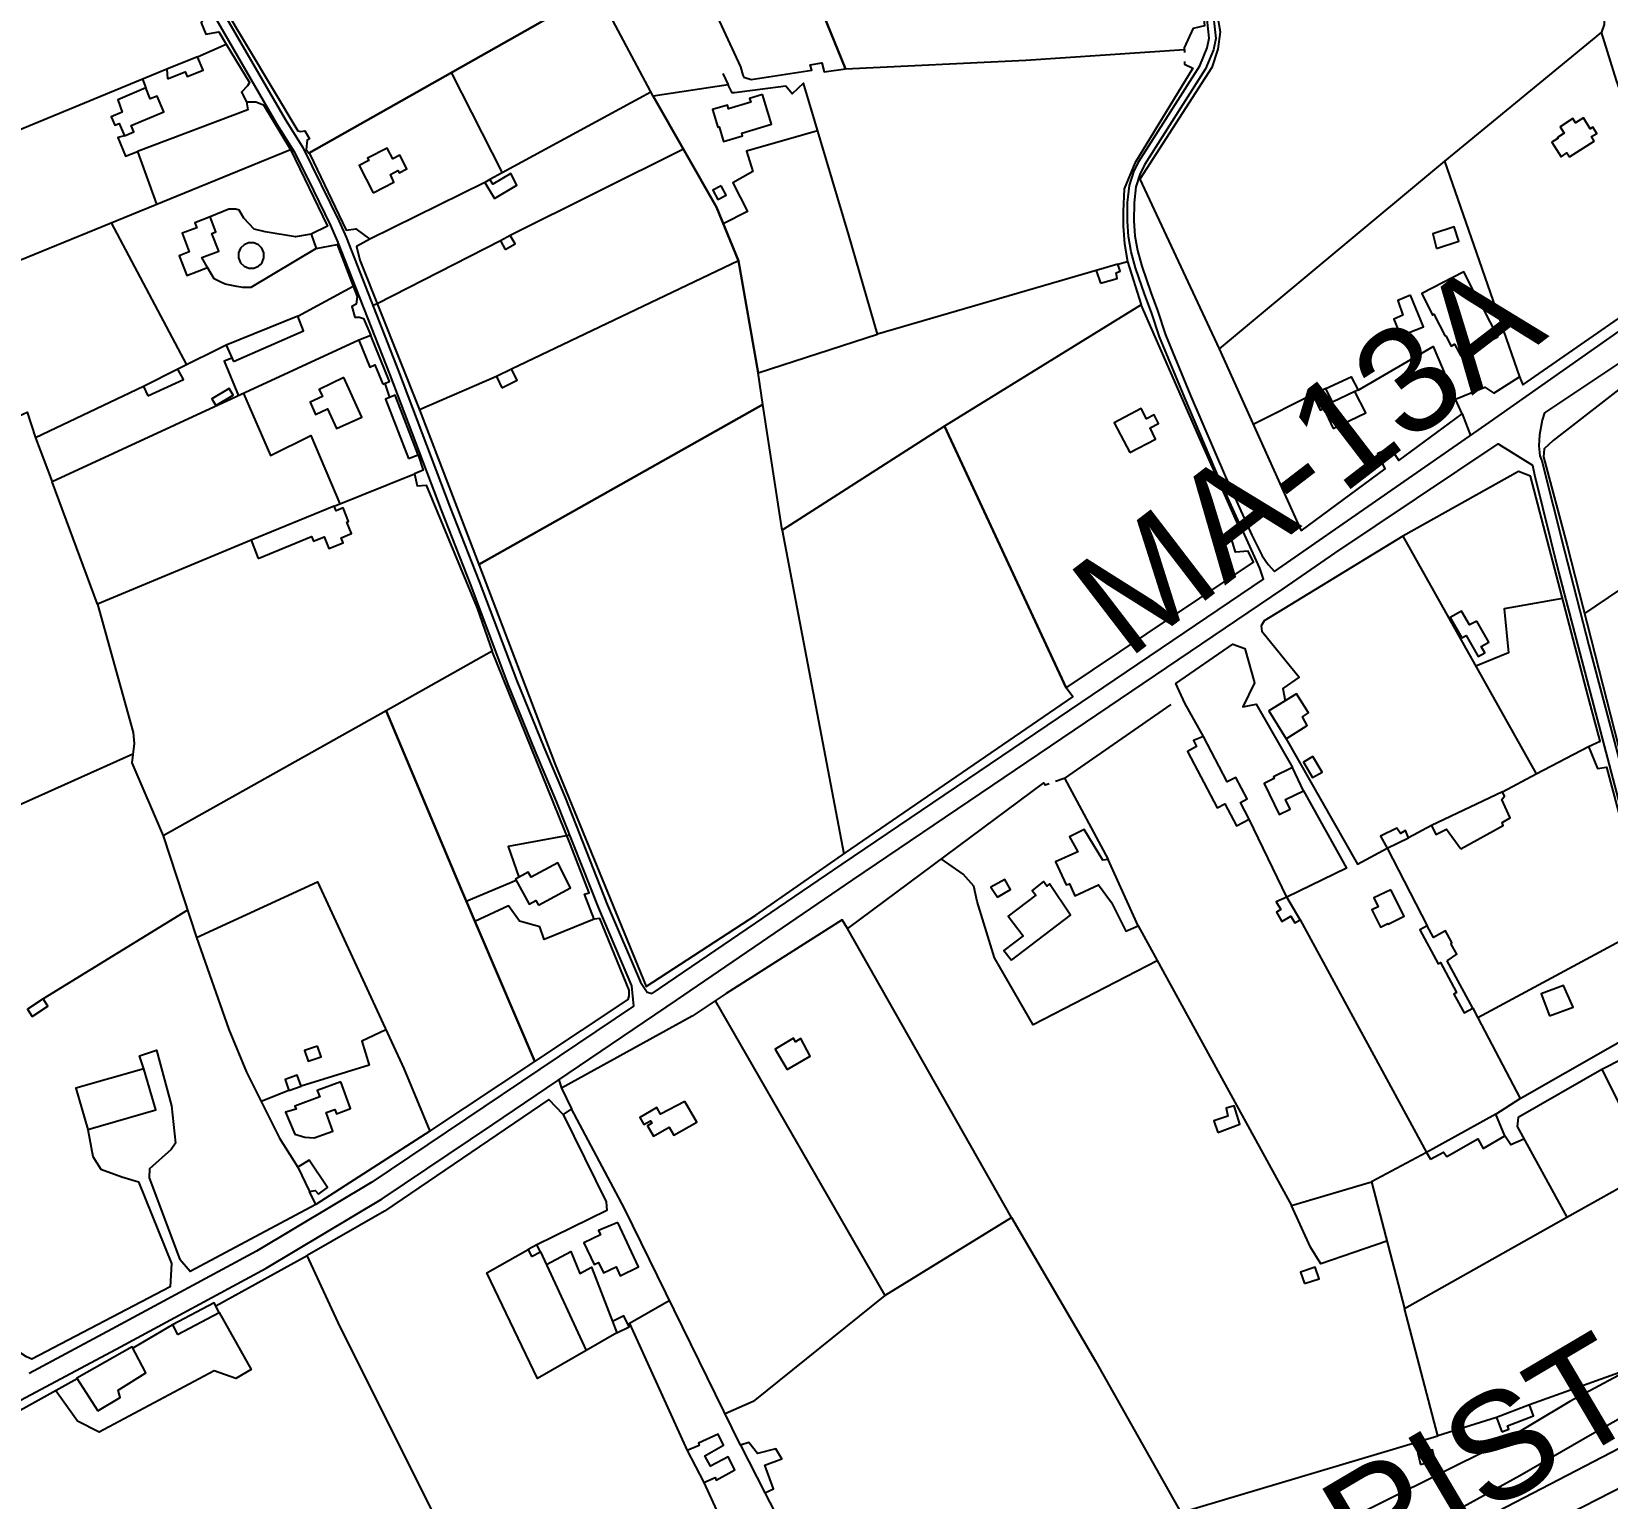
# Model space of a CAD drawing. Header units: millimetres. Extents: x 487814 to 495125, y 4392873 to 4398925.
# Drawn here: x 490676 to 491263, y 4395062 to 4395609 of the extents above; entities that cross this region are included whole.
import ezdxf

# ---------------------------------------------------------------- set-up
doc = ezdxf.new("R2010")
doc.units = ezdxf.units.MM
doc.layers.add('Cartografia_Base', color=8, linetype='Continuous')
doc.layers.add('Texto_Cartografia_Territorial', color=7, linetype='Continuous')
doc.styles.get("Standard").update_dxf_attribs({"font": 'arial.ttf'})

msp = doc.modelspace()

# ---------------------------------------------------------------- linework, layer by layer
at = {"layer": 'Cartografia_Base'}
for p, q in [((490737.82, 4395599.4, 120.97), (490748.49, 4395604.03, 121.36)), ((491105.68, 4395602.11, 118.33), (491105.7, 4395601, 118.33)), ((490717.3, 4395591.01, 119.8), (490718.46, 4395587.74, 119.76)), ((490832.32, 4395593.46, 120.95), (490851.3, 4395556.11, 120.3)), ((490933.57, 4395593.11, 120.38), (490935.6, 4395588.96, 119.96)), ((490906.82, 4395586.19, 120.27), (490851.3, 4395556.11, 120.3)), ((490637.36, 4395509.59, 120.33), (490772.39, 4395564.79, 120.52)), ((490715.37, 4395564.06, 119.2), (490722.49, 4395544.39, 118.97)), ((490918.9, 4395564.92, 120), (490854.4, 4395532.81, 119.96)), ((490851.3, 4395556.11, 120.3), (490846.82, 4395553.69, 120.31)), ((491202.67, 4395560.51, 119.09), (491230.62, 4395480.16, 118.63)), ((490844.94, 4395552.57, 120.23), (490802.06, 4395531.34, 120.15)), ((491088.66, 4395554.25, 117.83), (491089.07, 4395553.74, 117.87)), ((490705.65, 4395537.5, 118.47), (490733.69, 4395484.57, 117.86)), ((490850.68, 4395530.74, 119.81), (490804.8, 4395507.24, 119.81)), ((490939.45, 4395523.32, 119.89), (490854.83, 4395483, 119.32)), ((491080.93, 4395522.04, 117.07), (491084.52, 4395523.02, 117.91)), ((491084.52, 4395523.02, 117.91), (491089.62, 4395506.91, 117.04)), ((491072.81, 4395519.7, 116.2), (490991.29, 4395496.04, 116.43)), ((490775.17, 4395502.66, 120.93), (490795.8, 4395513.83, 120.86)), ((490804.8, 4395507.24, 119.82), (490803.25, 4395506.7, 119.85)), ((490797.87, 4395493.75, 119.7), (490683.54, 4395440.93, 118.32)), ((490748.43, 4395491.85, 120.93), (490730.39, 4395482.94, 120.44)), ((490849.19, 4395480.22, 119.32), (490820.5, 4395467.77, 119.55)), ((490717.62, 4395476.55, 120.29), (490677.38, 4395457.34, 118.28)), ((490807.6, 4395477.66, 120.42), (490809.39, 4395472.38, 120.38)), ((491153.53, 4395473.48, 118.56), (491131.37, 4395462.3, 117.97)), ((491367.17, 4395468.02, 117.31), (491254.84, 4395391.95, 117.7)), ((491209.2, 4395466.37, 116.74), (491212.4, 4395458.28, 116.52)), ((490677.38, 4395457.34, 118.28), (490683.54, 4395440.93, 118.32)), ((490788.71, 4395431.91, 120.38), (490818.63, 4395444, 120.34)), ((490955.76, 4395422.95, 118.29), (490978.7, 4395302.31, 116.77)), ((490713.71, 4395339.54, 117.79), (490602.5, 4395289.67, 117.26)), ((491224.25, 4395325.51, 116.35), (491236.81, 4395332.1, 116.38)), ((491061.06, 4395330.55, 114.15), (491077.29, 4395300.22, 113.62)), ((491197.85, 4395312.91, 115.82), (491189.25, 4395308.27, 115.48)), ((490856.62, 4395292.46, 116.2), (490837.99, 4395284.62, 115.74)), ((490734.01, 4395281.33, 117.25), (490680.29, 4395248.26, 116.77)), ((491213.17, 4395244.78, 115.78), (491215.06, 4395241.18, 115.48)), ((490872.5, 4395218.09, 114.75), (490873.44, 4395215.04, 114.65)), ((490771.87, 4395214.17, 114.12), (490761.48, 4395210.03, 114.17)), ((491221.75, 4395205.32, 115.52), (491230.91, 4395211.13, 115.29)), ((491248.27, 4395166.92, 115.44), (491301.06, 4395196.61, 115.73)), ((491175.44, 4395180.07, 113.28), (491187.75, 4395132.89, 114.15)), ((491187.75, 4395132.89, 114.15), (491248.27, 4395166.92, 115.44)), ((490744.56, 4395133.88, 116.3), (490778.66, 4395152.64, 115.16)), ((490865.66, 4395154.02, 114.66), (490882.64, 4395117.23, 113.2)), ((490913.84, 4395135.85, 113.71), (490898.79, 4395127.36, 113.71)), ((491200.14, 4395085.43, 114.35), (491187.75, 4395132.89, 114.15)), ((490728.4, 4395126.82, 116.83), (490713.65, 4395118.17, 116.57)), ((490898.28, 4395127.07, 113.71), (490898.79, 4395127.36, 113.71)), ((490898.79, 4395127.36, 113.71), (490920.28, 4395080.05, 112.68)), ((490894.09, 4395123.84, 113.71), (490882.64, 4395117.23, 113.2)), ((491272.87, 4395110.79, 113.51), (491234.32, 4395097.04, 114.65)), ((490692.95, 4395106.67, 115.16), (490591.51, 4395050.79, 114.78)), ((491222.02, 4395092.28, 114.12), (491200.14, 4395085.43, 114.35)), ((491104.37, 4395056.88, 110.78), (491200.14, 4395085.43, 114.35)), ((490926.51, 4395068.05, 112.26), (490938.15, 4395042.96, 110.54))]:
    msp.add_line(p, q, dxfattribs=at)
for points in [[(490979.32, 4395594.91, 118.44), (491046.6, 4395598.16, 116.47), (491105.68, 4395602.11, 118.33), (491105.68, 4395602.64, 118.33), (491109.14, 4395609.98, 118.33), (491113.28, 4395611.01, 118.33), (491112.33, 4395619.84, 118.33), (491110.65, 4395632.45, 118.79), (491101.01, 4395686.39, 118.79), (491094.02, 4395720.89, 119.09), (491088.19, 4395738.62, 118.44), (491084.43, 4395737.67, 119.24), (491082.91, 4395742.75, 119.51), (491085.44, 4395746.05, 119.01), (491078.94, 4395761.63, 118.88), (490992.12, 4395716.28, 118.02), (491002.31, 4395685.22, 118.2), (490950.61, 4395665.42, 117.96), (490979.32, 4395594.91, 118.44)], [(490779.32, 4395563.47, 121.64), (490886.71, 4395624.24, 120.38), (490858.85, 4395677.46, 120.92), (490826.63, 4395740.66, 120.61), (490718.31, 4395673.16, 121.94), (490741.37, 4395629.57, 121.68), (490742.74, 4395628.89, 121.68), (490744.4, 4395628.63, 121.68), (490746.23, 4395629.31, 121.75), (490747.74, 4395624.32, 121.75), (490746.41, 4395622.25, 121.75), (490746.32, 4395620.7, 121.75), (490746.79, 4395619.05, 121.75), (490775.14, 4395571.79, 121.68), (490776.13, 4395571.54, 121.68), (490777.78, 4395571.8, 121.68), (490779.49, 4395568.79, 121.68), (490778.72, 4395568.29, 121.68), (490778.32, 4395564.76, 121.68), (490779.32, 4395563.47, 121.64)], [(491189.48, 4395674.66, 119.09), (491261.71, 4395726.32, 120.57), (491262.61, 4395660.98, 120.12), (491262.2, 4395611.45, 120.12), (491261.17, 4395608.58, 120.12)], [(490940.23, 4395595.65, 119.85), (490941.08, 4395592.51, 119.81), (490941.51, 4395591.75, 119.96), (490944.16, 4395590.86, 120.34), (490966.76, 4395594.42, 119.2), (490966.2, 4395596.33, 119.2), (490970.53, 4395597.13, 118.9), (490971.42, 4395593.78, 118.79), (490979.32, 4395594.91, 118.44), (490950.61, 4395665.42, 117.96), (490947.71, 4395664.31, 117.95), (490932.93, 4395693.52, 118.64), (490905.06, 4395678.83, 119.66), (490919.5, 4395645.7, 119.55), (490931.49, 4395614.35, 119.55), (490940.23, 4395595.65, 119.85)], [(490723.96, 4395650.77, 121.81), (490741.29, 4395616.68, 121.35), (490739.19, 4395612.05, 121.35), (490740.91, 4395607.75, 121.35), (490745.71, 4395608.64, 121.35), (490748.49, 4395604.03, 121.36)], [(490740.95, 4395619.84, 120.47), (490767.39, 4395574.21, 120.6), (490773.96, 4395563.8, 120.91), (490781.01, 4395549.56, 120.77), (490787.34, 4395536.44, 120.41), (490789.88, 4395530.81, 120.35), (490809.46, 4395480.87, 119.57), (490828.59, 4395430.38, 118.46), (490839.52, 4395402.55, 117.49), (490853.5, 4395365.47, 116.67), (490863.56, 4395340.68, 116.75), (490871.53, 4395321.9, 116.48), (490887.27, 4395282.09, 116.44), (490899.6, 4395253.15, 115.66), (490900.35, 4395245.63, 114.92), (490802.72, 4395180, 114.43), (490759.73, 4395154.28, 114.38), (490705.79, 4395125.16, 114.34), (490675.02, 4395108.75, 114.45)], [(490744.06, 4395621.56, 120.47), (490770.42, 4395576.06, 120.6), (490777.07, 4395565.52, 120.91), (490790.56, 4395537.95, 120.41), (490793.16, 4395532.18, 120.35), (490812.74, 4395482.2, 119.57), (490831.89, 4395431.69, 118.46), (490842.84, 4395403.82, 117.49), (490856.81, 4395366.77, 116.67), (490866.84, 4395342.05, 116.75), (490874.8, 4395323.28, 116.48), (490890.56, 4395283.43, 116.44), (490902.87, 4395254.53, 115.66), (490905.41, 4395250.76, 114.96), (490907.25, 4395250.28, 114.96)], [(490842.63, 4395410.15, 118.18), (490948.57, 4395469.75, 119.32), (490946.76, 4395481.56, 118.75), (490939.45, 4395523.32, 119.89), (490931.24, 4395543.32, 119.51), (490907.65, 4395584.63, 120.04), (490886.71, 4395624.24, 120.38), (490779.32, 4395563.47, 121.64), (490779.63, 4395563.09, 121.64), (490793.17, 4395534.74, 121.07), (490796.81, 4395535.22, 121.11), (490802.06, 4395531.34, 120.69), (490797, 4395528.64, 120.69), (490798.29, 4395523.58, 120.69), (490820.5, 4395467.77, 119.55), (490842.63, 4395410.15, 118.18)], [(490907.25, 4395250.28, 114.96), (490978.11, 4395298.54, 114.99), (491135.16, 4395404.72, 115.83), (491133.81, 4395408.77, 115.7), (491118.81, 4395441.83, 115.97), (491105.8, 4395472.26, 117.36), (491096.36, 4395494.96, 117.62), (491093.4, 4395504.03, 117.89), (491090.91, 4395510.7, 117.89), (491087.48, 4395520.68, 118.04), (491085.85, 4395526.64, 118.11), (491084.88, 4395532.41, 118.02), (491084.51, 4395538.13, 117.85), (491084.54, 4395545.02, 117.85), (491085.29, 4395551.34, 117.85), (491086.81, 4395556.43, 117.83), (491088.77, 4395560.29, 117.89), (491111.43, 4395595.95, 117.43), (491114.22, 4395602.69, 117.6), (491114.98, 4395606.33, 118.06), (491113.64, 4395618, 118.02)], [(491116.01, 4395618.32, 118.02), (491117.4, 4395606.22, 118.06), (491116.51, 4395602, 117.6), (491113.55, 4395594.84, 117.43), (491090.85, 4395559.11, 117.89), (491089.04, 4395555.55, 117.83), (491087.65, 4395550.86, 117.85), (491086.92, 4395544.88, 117.85), (491086.89, 4395538.21, 117.85), (491087.27, 4395532.69, 118.02), (491088.18, 4395527.16, 118.11), (491089.77, 4395521.38, 118.04), (491093.16, 4395511.5, 117.89), (491095.67, 4395504.81, 117.89), (491098.61, 4395495.79, 117.62), (491108.02, 4395473.18, 117.36), (491120.99, 4395442.82, 115.97), (491130.89, 4395421.08, 115.38), (491134.66, 4395413.4, 115.57), (491136.88, 4395410.15, 115.57), (491139.29, 4395407.53, 115.85), (491218.1, 4395462.23, 116.57), (491288.66, 4395511.8, 117.28)], [(491117.92, 4395615.14, 118.98), (491118.97, 4395608.62, 118.98), (491118.12, 4395602.19, 118.98), (491115.91, 4395595.33, 118.94), (491089.07, 4395553.74, 118.79), (491118.65, 4395490.52, 118.37)], [(491149.21, 4395422.73, 117.42), (491180.57, 4395445.76, 117.87), (491177.79, 4395451.7, 118.29), (491182.48, 4395453.62, 118.29), (491185.64, 4395448.97, 118.21), (491209.2, 4395466.37, 118.25), (491206.77, 4395471.73, 118.41), (491217.74, 4395476.19, 118.33), (491221, 4395474.07, 118.52), (491230.62, 4395480.16, 118.29), (491231.82, 4395477.13, 118.25), (491290.65, 4395517.88, 118.44), (491292.13, 4395519.85, 118.48), (491266.77, 4395590.56, 119.96), (491261.17, 4395608.58, 120.12), (491202.67, 4395560.51, 119.81), (491118.65, 4395490.52, 118.37), (491149.21, 4395422.73, 117.42)], [(490748.49, 4395604.03, 121.36), (490757.12, 4395589.81, 121.39), (490756.38, 4395588.58, 121.39), (490754.19, 4395586.2, 121.39), (490755.99, 4395582.55, 121.58), (490759.53, 4395582.61, 121.58), (490762.35, 4395581.44, 121.58), (490772.39, 4395564.79, 120.52)], [(490726.61, 4395591.13, 123.1), (490733.18, 4395593.8, 123.1), (490733.92, 4395591.99, 123.1), (490739.85, 4395594.4, 123.1), (490737.82, 4395599.4, 123.1), (490726.33, 4395594.72, 123.1), (490726.61, 4395591.13, 123.1)], [(491105.74, 4395597.62, 118.33), (491105.76, 4395596.59, 118.33), (491108.8, 4395595.15, 118.18), (491087.24, 4395559.69, 117.91), (491083.21, 4395550.21, 117.91), (491082.86, 4395541.67, 117.91), (491082.83, 4395536.27, 117.91), (491083.34, 4395529.62, 117.91), (491084.52, 4395523.02, 117.91)], [(490726.33, 4395594.72, 120.75), (490616.98, 4395549.71, 119.84), (490615.42, 4395548.67, 119.85)], [(490710.54, 4395569.95, 119.23), (490713.99, 4395571.41, 119.33), (490713, 4395573.75, 119.36), (490725.18, 4395578.89, 119.7), (490722.72, 4395584.71, 119.78), (490720.18, 4395583.64, 119.71), (490718.46, 4395587.74, 119.76), (490708.07, 4395583.36, 119.46), (490709.69, 4395578.73, 119.4), (490705.6, 4395577.01, 119.28), (490706.93, 4395573.84, 119.24), (490708.6, 4395574.55, 119.29), (490710.54, 4395569.95, 119.23)], [(490946.76, 4395481.56, 118.75), (490991.29, 4395496.04, 116.43), (490980.59, 4395532.9, 117.64), (490963.65, 4395589.49, 119.01), (490959.47, 4395585.5, 119.01), (490957.09, 4395588.39, 119.24), (490938.02, 4395585.88, 119.77), (490937.08, 4395585.95, 119.77), (490935.6, 4395588.96, 119.96), (490907.65, 4395584.63, 120.04), (490931.24, 4395543.32, 119.51), (490939.45, 4395523.32, 119.89), (490946.76, 4395481.56, 118.75)], [(490948.44, 4395585.36, 118.41), (490943.61, 4395583.84, 118.52), (490944.02, 4395582.46, 118.52), (490935.76, 4395580, 118.68), (490935.35, 4395581.38, 118.68), (490929.78, 4395579.72, 118.78), (490931.75, 4395573.08, 118.81), (490932.27, 4395573.24, 118.8), (490933.91, 4395567.75, 118.82), (490940.96, 4395569.85, 118.69), (490940.65, 4395570.88, 118.68), (490951.77, 4395574.2, 118.45), (490948.44, 4395585.36, 118.41)], [(490755.99, 4395582.55, 120.39), (490756.51, 4395579.58, 120.36), (490715.37, 4395564.06, 119.2)], [(491249.21, 4395562.05, 118.37), (491258.45, 4395567.92, 118.43), (491257.52, 4395569.61, 118.45), (491259.42, 4395570.82, 118.5), (491257.94, 4395573.16, 118.53), (491257.03, 4395572.57, 118.51), (491254.46, 4395576.59, 118.57), (491251.56, 4395574.75, 118.5), (491250.53, 4395576.37, 118.52), (491245.74, 4395573.31, 118.41), (491247.28, 4395570.88, 118.38), (491244.79, 4395569.3, 118.36), (491244.99, 4395568.99, 118.36), (491242.68, 4395567.52, 118.35), (491246.1, 4395562.14, 118.36), (491248.27, 4395563.52, 118.36), (491249.21, 4395562.05, 118.37)], [(490710.54, 4395569.95, 119.23), (490708.07, 4395569.29, 119.17), (490710.88, 4395562.37, 119.08), (490715.37, 4395564.06, 119.2)], [(490968.96, 4395571.78, 117.78), (490942.43, 4395564.14, 118.71), (490944.86, 4395556.66, 118.63), (490937.38, 4395552.35, 118.85), (490942.8, 4395541.7, 118.47), (490933.77, 4395537.17, 118.56)], [(490772.39, 4395564.79, 120.52), (490786.29, 4395536.3, 120.82), (490780.18, 4395533.29, 120.82), (490782.03, 4395527.95, 120.82), (490789.84, 4395529.36, 120.82), (490795.8, 4395513.83, 120.86)], [(490803.29, 4395548.68, 119.93), (490810.98, 4395552.66, 119.86), (490809.67, 4395555.55, 119.86), (490812.48, 4395557, 119.84), (490812.92, 4395556.15, 119.84), (490815.8, 4395557.64, 119.81), (490813.18, 4395562.68, 119.81), (490810.55, 4395561.32, 119.83), (490808.47, 4395565.35, 119.83), (490801.18, 4395561.57, 119.89), (490801.65, 4395560.66, 119.89), (490798.05, 4395558.79, 119.92), (490803.29, 4395548.68, 119.93)], [(490848.54, 4395546.54, 119.49), (490856.85, 4395551.49, 119.49), (490854.56, 4395555.88, 119.55), (490847.88, 4395551.9, 119.57), (490846.82, 4395553.69, 119.6), (490844.94, 4395552.57, 119.6), (490848.54, 4395546.54, 119.49)], [(490932.98, 4395551.26, 121.39), (490929.87, 4395549.6, 121.39), (490931.71, 4395546.15, 121.39), (490934.82, 4395547.81, 121.39), (490932.98, 4395551.26, 121.39)], [(490615.42, 4395548.67, 119.85), (490607.92, 4395543.69, 119.91), (490649.88, 4395455.77, 118.4), (490674.28, 4395466.9, 118.4), (490677.38, 4395457.34, 118.28)], [(491361.16, 4395545.51, 118.05), (491359.58, 4395549.08, 117.96), (491334.83, 4395531.15, 117.66), (491303.08, 4395509.17, 117.33), (491269.76, 4395486.59, 117.01), (491239.93, 4395466.65, 116.73), (491239.11, 4395463.96, 116.44), (491238.04, 4395458.43, 116.75), (491237.89, 4395454.41, 116.77), (491238.17, 4395450.6, 116.77), (491238.94, 4395448.81, 117.01), (491247.38, 4395415.29, 116.63), (491256.52, 4395380.03, 116.4), (491273.49, 4395315.91, 115.6), (491288.2, 4395259.33, 115.01), (491298.58, 4395223.06, 115.03), (491316.49, 4395157.64, 111.98), (491321.09, 4395138.57, 109.01), (491322.44, 4395132.27, 108.56)], [(490742.45, 4395539.71, 119.41), (490736.77, 4395537.53, 119.23), (490737.48, 4395535.67, 119.21), (490732.05, 4395533.59, 119.04), (490734.72, 4395526.62, 118.99), (490730.94, 4395525.17, 118.87), (490733.75, 4395517.85, 118.76), (490741.48, 4395520.81, 119.01), (490739.45, 4395524.59, 119.06), (490745.68, 4395526.98, 119.26), (490743.16, 4395533.54, 119.32), (490744.6, 4395534.09, 119.36), (490742.45, 4395539.71, 119.41)], [(490780.18, 4395533.29, 120.19), (490774.28, 4395532.27, 120.04), (490763.06, 4395534.14, 119.81), (490758.94, 4395535.07, 119.73), (490755.01, 4395539.19, 119.71), (490753.33, 4395542.18, 119.72), (490752.02, 4395542.55, 119.69), (490749.4, 4395542.55, 119.63), (490742.45, 4395539.71, 119.41)], [(490852.45, 4395527.56, 119.18), (490856.17, 4395529.63, 119.18), (490854.4, 4395532.81, 119.24), (490850.68, 4395530.74, 119.24), (490852.45, 4395527.56, 119.18)], [(491199.64, 4395527.88, 120.13), (491208.02, 4395530.68, 120.13), (491206.22, 4395536.05, 120.13), (491198.29, 4395533.4, 120.13), (491199.64, 4395527.88, 120.13)], [(491347.82, 4395532.88, 119.11), (491324.18, 4395517.97, 119.08), (491272.6, 4395479.19, 118.2), (491243.14, 4395456.41, 118.2), (491239.76, 4395453.23, 118.24), (491239.57, 4395450.29, 118.24), (491248.38, 4395417.2, 117.93), (491267.54, 4395342.37, 117.27)], [(490782.03, 4395527.95, 120.08), (490757.63, 4395513.38, 119.18), (490754.64, 4395513.38, 119.11), (490752.4, 4395513.76, 119.07), (490748.1, 4395514.69, 119), (490746.23, 4395515.44, 118.97), (490743.98, 4395516.56, 118.95), (490741.48, 4395520.81, 119.01)], [(490753.11, 4395524.39, 119.37), (490753.85, 4395522.63, 119.34), (490755.19, 4395521.33, 119.33), (490756.87, 4395520.64, 119.35), (490758.73, 4395520.63, 119.4), (490760.46, 4395521.33, 119.45), (490761.27, 4395522, 119.49), (490761.84, 4395522.71, 119.52), (490762.53, 4395524.39, 119.58), (490762.54, 4395526.27, 119.63), (490761.81, 4395528.04, 119.66), (490760.48, 4395529.35, 119.66), (490758.72, 4395530.07, 119.63), (490756.85, 4395530.06, 119.59), (490755.13, 4395529.34, 119.53), (490753.82, 4395528.02, 119.47), (490753.11, 4395526.3, 119.42), (490753.11, 4395524.39, 119.37)], [(491074.48, 4395515, 119.71), (491080.66, 4395516.75, 119.71), (491080.24, 4395518.85, 119.71), (491081.78, 4395519.46, 119.71), (491080.93, 4395522.04, 119.71), (491072.81, 4395519.7, 119.71), (491074.48, 4395515, 119.71)], [(491203.17, 4395495.4, 117.47), (491205.15, 4395491.57, 117.37), (491206.44, 4395492.24, 117.38), (491208.7, 4395487.87, 117.25), (491222.56, 4395495.02, 117.33), (491213.94, 4395511.76, 117.8), (491213.73, 4395511.66, 117.79), (491209.85, 4395519.22, 118.02), (491194.16, 4395511.12, 117.92), (491198.18, 4395503.13, 117.7), (491198.71, 4395503.4, 117.7), (491202.75, 4395495.54, 117.48), (491203.17, 4395495.4, 117.47)], [(490795.8, 4395513.83, 120.86), (490797.24, 4395510.08, 120.82), (490796.9, 4395507.14, 120.82), (490795.36, 4395506.37, 120.82), (490796.4, 4395502.28, 120.82), (490798.18, 4395502.36, 120.82), (490799.62, 4395501.85, 120.71), (490802.38, 4395495.55, 121.01)], [(491189.96, 4395510.48, 120.62), (491185.26, 4395508.53, 120.62), (491187.1, 4395503.13, 120.62), (491183.73, 4395501.61, 120.62), (491186.27, 4395495.35, 120.62), (491194.88, 4395498.74, 120.62), (491189.96, 4395510.48, 120.62)], [(490751.23, 4395485.76, 118.29), (490777.34, 4395497.25, 119.16), (490775.17, 4395502.66, 119.26), (490748.43, 4395491.85, 118.39), (490751.23, 4395485.76, 118.29)], [(491061.62, 4395364.25, 114.3), (491131.42, 4395411, 116.28), (491129.42, 4395415.18, 116.31), (491124.8, 4395414.76, 116.39), (491123.38, 4395419.35, 116.39), (491126.76, 4395422.67, 115.86), (491111.71, 4395456.47, 116.28), (491089.62, 4395506.91, 117.04), (491016.29, 4395461.74, 115.4), (491061.62, 4395364.25, 114.3)], [(490806.86, 4395477.36, 121.46), (490809.41, 4395478.41, 121.46), (490802.38, 4395495.55, 121.46), (490797.87, 4395493.75, 121.46), (490801.97, 4395483.75, 121.46), (490803.92, 4395484.55, 121.46), (490806.86, 4395477.36, 121.46)], [(491170.52, 4395475.18, 118.56), (491198.41, 4395491.46, 118.37), (491206.77, 4395471.73, 118.29)], [(490750.63, 4395487.07, 118.31), (490747.72, 4395485.89, 118.21), (490753.11, 4395473.07, 117.99)], [(490719.22, 4395473.05, 120.98), (490732.52, 4395479.12, 120.98), (490730.39, 4395482.94, 120.98), (490717.62, 4395476.55, 120.98), (490719.22, 4395473.05, 120.98)], [(490792.33, 4395479.87, 119.06), (490783.18, 4395475.37, 118.71), (490784.36, 4395472.77, 118.69), (490779.74, 4395470.69, 118.51), (490781.78, 4395466.12, 118.47), (490786.26, 4395468.13, 118.64), (490789.56, 4395460.82, 118.55), (490798.99, 4395465.07, 118.89), (490792.33, 4395479.87, 119.06)], [(490851.25, 4395476.04, 121.65), (490856.89, 4395478.82, 121.65), (490854.83, 4395483, 121.65), (490849.19, 4395480.22, 121.65), (490851.25, 4395476.04, 121.65)], [(491158.37, 4395475.81, 117.06), (491167.87, 4395480.12, 117.26), (491170.52, 4395475.18, 117.2), (491169.23, 4395474.67, 117.17)], [(490744.58, 4395469.42, 120.6), (490751.03, 4395473.3, 120.6), (490749.57, 4395475.72, 120.6), (490743.12, 4395471.84, 120.6), (490744.58, 4395469.42, 120.6)], [(490754.88, 4395473.89, 118.05), (490764.93, 4395450.74, 117.67), (490780.08, 4395458.22, 118.24), (490790.82, 4395432.77, 117.75)], [(490816.38, 4395449.66, 121), (490820.02, 4395451.07, 121), (490811.45, 4395473.23, 121), (490807.85, 4395471.74, 121), (490816.38, 4395449.66, 121)], [(491161.22, 4395460.87, 116.82), (491173.35, 4395466.72, 117.01), (491169.23, 4395474.67, 117.17), (491160.86, 4395470.63, 116.99), (491158.37, 4395475.81, 117.06), (491153.53, 4395473.48, 116.95), (491156.32, 4395467.68, 116.88), (491157.62, 4395468.31, 116.91), (491161.22, 4395460.87, 116.82)], [(490871.07, 4395335.65, 117.26), (490905.09, 4395252.93, 115.86), (490945.92, 4395279.55, 115.89), (490979.52, 4395302.88, 115.1), (491064.13, 4395360.83, 114.11), (491061.62, 4395364.25, 114.3), (491016.29, 4395461.74, 115.4), (490955.76, 4395422.95, 118.29), (490948.57, 4395469.75, 119.32), (490842.63, 4395410.15, 118.18), (490871.07, 4395335.65, 117.26)], [(491085.37, 4395451.91, 116.3), (491094.9, 4395456.92, 116.58), (491092.96, 4395461.07, 116.77), (491096.1, 4395462.73, 116.86), (491094.42, 4395465.94, 117), (491091.63, 4395464.48, 116.91), (491089.63, 4395468.25, 116.95), (491079.56, 4395462.95, 116.63), (491085.37, 4395451.91, 116.3)], [(490591.79, 4395056.17, 114.25), (490709.12, 4395118.62, 114.36), (490763.35, 4395147.9, 114.4), (490806.64, 4395173.8, 114.45), (490847.93, 4395201.45, 114.63), (490916.33, 4395247.78, 114.97), (490982.11, 4395292.62, 114.97), (491142.54, 4395401.09, 115.83), (491161.79, 4395414.45, 116), (491222.66, 4395455.15, 116.6), (491235.49, 4395447.22, 116.69), (491236.19, 4395443.53, 116.77), (491245.34, 4395406.93, 116.75), (491268.65, 4395318.04, 115.6)], [(490820.02, 4395451.07, 120.46), (490821.92, 4395445.33, 120.34), (490818.63, 4395444, 120.34)], [(490818.63, 4395444, 120.34), (490819.64, 4395439.52, 120.57), (490823.04, 4395439.73, 120.34), (490842, 4395393.89, 119.66), (490847.67, 4395377.83, 116.85)], [(491256.39, 4395342.39, 116.74), (491260.76, 4395344.29, 116.74), (491256.2, 4395361.02, 116.93), (491234.71, 4395443.14, 117.43), (491230.31, 4395444.77, 117.47), (491187.18, 4395420.68, 117.57), (491236.81, 4395332.1, 116.38), (491256.39, 4395342.39, 116.74)], [(490757.8, 4395419.29, 120.38), (490700.5, 4395395.41, 119.2), (490683.54, 4395440.93, 118.32)], [(490760.4, 4395412.42, 116.8), (490780.33, 4395420.63, 117.31), (490781.07, 4395418.86, 117.29), (490784.94, 4395420.45, 117.4), (490786.72, 4395416.1, 117.35), (490792.02, 4395418.27, 117.5), (490791.3, 4395420.07, 117.52), (490795.24, 4395421.68, 117.63), (490793.48, 4395425.97, 117.67), (490794.08, 4395426.21, 117.69), (490792.02, 4395431.23, 117.74), (490789.42, 4395430.16, 117.67), (490788.71, 4395431.91, 117.69), (490757.8, 4395419.29, 116.9), (490760.4, 4395412.42, 116.8)], [(491187.18, 4395420.68, 117.57), (491135.42, 4395389.22, 116.14), (491134.29, 4395387.26, 116.14), (491134.51, 4395385.28, 116.14), (491148.44, 4395368.14, 115.98), (491142.34, 4395363.97, 116.02), (491143.24, 4395359.38, 116.02)], [(491246.66, 4395397.48, 116.64), (491224.85, 4395393.63, 116.3), (491226.51, 4395377.2, 115.96), (491214.3, 4395372.27, 115.8)], [(490700.5, 4395395.41, 121.3), (490713.82, 4395347.52, 119.93), (490714.16, 4395343.42, 119.93), (490713.34, 4395336.3, 120.12), (490724.94, 4395309.03, 117.8)], [(491214.73, 4395389.08, 116.12), (491211.95, 4395387.66, 116.06), (491208.99, 4395392.8, 116.12), (491204.78, 4395390.37, 116.03), (491209.13, 4395382.82, 115.95), (491210.72, 4395383.73, 115.98), (491215.23, 4395375.89, 115.88), (491217.66, 4395377.29, 115.93), (491216.35, 4395379.57, 115.96), (491219.24, 4395381.24, 116.02), (491214.73, 4395389.08, 116.12)], [(491112.83, 4395346.05, 115.59), (491105.88, 4395358.54, 115.33), (491102.45, 4395365.87, 115.03), (491123.77, 4395380.51, 115.41), (491128.17, 4395378.86, 115.41), (491131.8, 4395366.02, 115.18), (491127.5, 4395357.08, 115.18), (491132.46, 4395358.15, 115.03), (491145.97, 4395334.46, 115.18)], [(490863.54, 4395224.99, 114.79), (490898.32, 4395248.05, 116.58), (490898.66, 4395249.39, 116.58), (490898.67, 4395251.56, 116.58), (490887.74, 4395278.31, 116.73), (490885.68, 4395277.99, 116.73), (490882, 4395287.34, 116.73), (490883.8, 4395287.79, 116.73), (490876.7, 4395306.13, 116.62), (490847.67, 4395377.83, 116.85), (490808.12, 4395355.66, 116.97), (490836.03, 4395289.2, 115.82), (490863.54, 4395224.99, 114.79)], [(491143.69, 4395345.26, 114.44), (491151.48, 4395350.15, 114.66), (491149.67, 4395353.44, 114.75), (491151.96, 4395354.88, 114.81), (491147.47, 4395362.03, 114.93), (491137.2, 4395355.59, 114.73), (491143.69, 4395345.26, 114.44)], [(490824.42, 4395199.06, 115.17), (490863.54, 4395224.99, 114.79), (490836.03, 4395289.2, 115.82), (490808.12, 4395355.66, 116.97), (490724.94, 4395309.03, 117.23), (490737.36, 4395271.11, 117.25), (490782.48, 4395291.86, 115.51), (490814.67, 4395222.41, 115.21), (490824.42, 4395199.06, 115.17)], [(491100.63, 4395357.96, 115.03), (491060.93, 4395330.46, 114.15), (491057.59, 4395329.28, 114.15)], [(491112.83, 4395346.05, 114.25), (491109.05, 4395344.61, 114.18), (491110.25, 4395342.31, 114.11), (491106.85, 4395340.53, 114.03), (491117.87, 4395319.48, 113.43), (491120.81, 4395321.02, 113.5), (491125.15, 4395312.74, 113.26), (491129.89, 4395315.22, 113.37), (491126.6, 4395321.49, 113.55), (491129.1, 4395322.8, 113.61), (491124.9, 4395330.82, 113.84), (491121.69, 4395329.14, 113.76), (491112.83, 4395346.05, 114.25)], [(491143.69, 4395345.26, 115.64), (491170.2, 4395298.54, 115.03), (491181.23, 4395304.48, 116.39), (491196.21, 4395275.49, 116.01)], [(491153.6, 4395338.63, 117.08), (491150.1, 4395336.45, 117.08), (491153.48, 4395330.73, 117.08), (491157.03, 4395332.83, 117.08), (491153.6, 4395338.63, 117.08)], [(491256.39, 4395342.39, 116.74), (491259.65, 4395334.09, 116.74), (491263.05, 4395334.63, 116.82), (491279.02, 4395275.17, 116.21), (491276.44, 4395274.24, 116.21)], [(491145.97, 4395334.46, 114.11), (491138.88, 4395331.09, 113.95), (491139.21, 4395330.42, 113.93), (491135.42, 4395328.6, 113.85), (491141, 4395317, 113.58), (491145.17, 4395319.01, 113.71), (491143.43, 4395322.63, 113.77), (491150.11, 4395325.85, 113.97), (491145.97, 4395334.46, 114.11)], [(491055.29, 4395328.47, 114.15), (491053.85, 4395327.97, 114.15), (491053.14, 4395328.79, 114.32), (490980.12, 4395274.55, 113.96)], [(491150.11, 4395325.85, 115.45), (491166.15, 4395296.98, 115.03), (491143.92, 4395286.15, 116.13), (491129.89, 4395315.22, 115.25)], [(491208.73, 4395304.25, 114.57), (491224.59, 4395312.94, 114.7), (491224.21, 4395314.07, 114.71), (491227.13, 4395315.78, 114.74), (491224.04, 4395322.58, 114.79), (491224.98, 4395323.79, 114.8), (491224.25, 4395325.51, 114.82), (491197.85, 4395312.91, 114.64), (491199.42, 4395309.54, 114.61), (491203.42, 4395311.56, 114.65), (491208.73, 4395304.25, 114.57)], [(490876.57, 4395309.31, 116.09), (490853.63, 4395305.04, 115.86), (490857.59, 4395293.62, 116.2)], [(491077.29, 4395300.22, 113.1), (491075.32, 4395299.97, 113.11), (491068.34, 4395311.41, 113.49), (491062.82, 4395308.68, 113.48), (491065.98, 4395303.09, 113.3), (491057.66, 4395299.36, 113.29), (491061.58, 4395290.81, 113.02), (491062.81, 4395291.22, 113.02), (491064.86, 4395286.74, 112.88), (491073.64, 4395290.83, 112.89), (491078.55, 4395284.25, 112.66), (491083.91, 4395273.54, 112.32), (491088.41, 4395275.49, 112.32), (491077.29, 4395300.22, 113.1)], [(491181.23, 4395304.48, 117.64), (491189.25, 4395308.27, 117.64), (491188.16, 4395311.09, 117.64), (491186.25, 4395309.92, 117.64), (491184.93, 4395311.93, 117.64), (491178.8, 4395308.89, 117.64), (491181.23, 4395304.48, 117.64)], [(490864.92, 4395283.2, 115.35), (490876.87, 4395289.7, 115.96), (490872.16, 4395299.05, 115.89), (490862.15, 4395293.6, 115.47), (490861.1, 4395295.53, 115.49), (490856.36, 4395292.95, 115.3), (490861.44, 4395283.61, 115.24), (490863.95, 4395284.98, 115.34), (490864.92, 4395283.2, 115.35)], [(491095.53, 4395262.52, 112.07), (491049.37, 4395238.62, 111.92), (491034.85, 4395263.62, 112.62), (491028.42, 4395284.57, 113.47), (491027.23, 4395290.29, 113.69), (491023.18, 4395294.81, 113.95), (491015.06, 4395300.51, 114.36)], [(491036.06, 4395286.16, 114.78), (491040.87, 4395289.07, 114.78), (491038.74, 4395292.76, 114.78), (491033.58, 4395289.88, 114.78), (491036.06, 4395286.16, 114.78)], [(491041.18, 4395262.69, 112.49), (491063.26, 4395279.48, 112.7), (491055.43, 4395291.12, 113.09), (491054.42, 4395290.35, 113.08), (491053.17, 4395292, 113.14), (491048.89, 4395288.74, 113.1), (491050.27, 4395286.92, 113.04), (491039.98, 4395279.1, 112.96), (491045.53, 4395271.8, 112.69), (491038.38, 4395266.36, 112.62), (491041.18, 4395262.69, 112.49)], [(491143.92, 4395286.15, 115.12), (491139.94, 4395284.45, 115.12), (491141.61, 4395281.64, 115.12), (491139.99, 4395280.67, 115.12), (491142.07, 4395277.18, 115.12), (491145.37, 4395279.15, 115.12), (491146.88, 4395276.61, 115.12), (491148.89, 4395277.81, 115.12), (491143.92, 4395286.15, 115.12)], [(491182.68, 4395288.98, 113.83), (491176.26, 4395285.99, 113.65), (491177.94, 4395282.64, 113.65), (491175.6, 4395281.47, 113.59), (491178.8, 4395275.07, 113.58), (491181.48, 4395276.41, 113.65), (491181.63, 4395276.11, 113.65), (491187.62, 4395279.12, 113.82), (491182.68, 4395288.98, 113.83)], [(490885.68, 4395277.99, 116.2), (490867.04, 4395270.47, 115.16), (490865.36, 4395275.15, 115.27), (490857.88, 4395277.21, 115), (490853.77, 4395283, 115), (490841.19, 4395277.13, 114.8)], [(490930.76, 4395247.56, 115.5), (490994, 4395137.76, 111.87), (491041.22, 4395166.79, 112.29), (490980.12, 4395274.55, 113.96), (490978.07, 4395277.73, 114.8), (490934.87, 4395250.31, 115.15), (490930.76, 4395247.56, 115.5)], [(491088.41, 4395275.49, 112.86), (491145.62, 4395171.36, 113.01), (491175.44, 4395180.07, 113.28)], [(491148.89, 4395277.81, 114.76), (491195.93, 4395191.03, 114.46), (491175.44, 4395180.07, 113.28)], [(491203.61, 4395262.44, 113.94), (491207.21, 4395264.9, 114.03), (491205.18, 4395268.67, 114.05), (491205.36, 4395269.28, 114.06), (491203.03, 4395273.6, 114.09), (491198.55, 4395271.18, 113.97), (491196.21, 4395275.49, 113.97), (491193.47, 4395274.01, 113.89), (491200.31, 4395261.35, 113.87), (491201.13, 4395261.8, 113.89), (491207.16, 4395250.66, 113.82), (491206.13, 4395250.11, 113.8), (491209.95, 4395243.04, 113.76), (491213.17, 4395244.78, 113.83), (491203.61, 4395262.44, 113.94)], [(491280.35, 4395239.33, 115.59), (491288.07, 4395243.92, 115.53), (491280.75, 4395269.79, 115.83), (491277.11, 4395269.78, 116.17), (491276.44, 4395274.24, 116.21), (491215.06, 4395241.18, 115.48), (491230.91, 4395211.13, 115.29), (491280.35, 4395239.33, 115.59)], [(490737.36, 4395271.11, 117.25), (490749.49, 4395236.83, 117.23), (490756.03, 4395220.97, 117.15), (490768.31, 4395196.35, 116.77), (490775.14, 4395185.55, 116.47)], [(491241.8, 4395241.93, 114.23), (491250.6, 4395245.15, 114.42), (491247.09, 4395253.28, 114.45), (491238.76, 4395250.23, 114.28), (491241.8, 4395241.93, 114.23)], [(490676.17, 4395241.73, 116.82), (490682.04, 4395245.58, 116.82), (490680.29, 4395248.26, 116.82), (490674.42, 4395244.41, 116.82), (490676.17, 4395241.73, 116.82)], [(490930.76, 4395247.56, 115.5), (490922.17, 4395241.81, 116.25), (490873.44, 4395215.04, 115.75), (490877.17, 4395207.33, 115.64)], [(490808.02, 4395236.75, 114.01), (490798.98, 4395232.52, 113.95), (490801.78, 4395223.54, 114.03), (490776.4, 4395215.76, 114.09)], [(490957.66, 4395221.92, 113.48), (490966.24, 4395226.99, 113.42), (490962.73, 4395233.47, 113.7), (490960.75, 4395232.29, 113.71), (490959.95, 4395233.64, 113.76), (490953.11, 4395229.6, 113.78), (490957.66, 4395221.92, 113.48)], [(491554.21, 4395227.56, 113.73), (491338.81, 4395117.58, 114.43), (491212.92, 4395052.29, 112.89), (491086.31, 4394987.12, 111.61), (490598.4, 4394737.75, 112.52), (490535.1, 4394705.15, 112.61)], [(490717.75, 4395222.28, 114.34), (490716.14, 4395227.1, 114.34), (490722.5, 4395229.15, 114.31), (490728.11, 4395208.4, 114.32), (490729.61, 4395194.56, 114.35), (490727.92, 4395192.13, 114.36), (490719.88, 4395185.02, 114.42), (490719.7, 4395181.65, 114.43), (490731.23, 4395151.23, 114.76)], [(490782.55, 4395230.71, 116.62), (490777.68, 4395229.05, 116.62), (490779.04, 4395225.05, 116.62), (490783.91, 4395226.71, 116.62), (490782.55, 4395230.71, 116.62)], [(491269.2, 4395206.44, 114.46), (491273.45, 4395208.19, 114.56), (491271.24, 4395212.51, 114.56), (491282.1, 4395218.06, 114.81), (491276.24, 4395229.54, 114.81), (491261.3, 4395221.92, 114.46), (491269.2, 4395206.44, 114.46)], [(490696.83, 4395199.59, 114.48), (490722.27, 4395206.9, 114.35), (490717.75, 4395222.28, 114.34), (490692.4, 4395214.99, 114.48), (490696.83, 4395199.59, 114.48)], [(491261.3, 4395221.92, 115.38), (491230.15, 4395204.1, 115.38), (491229.7, 4395200.75, 115.38), (491248.27, 4395166.92, 115.44)], [(490728.03, 4395149.67, 115.52), (490727.62, 4395140.95, 115.4), (490676.05, 4395114.04, 114.83), (490673.97, 4395114.95, 114.83), (490671.19, 4395116.74, 114.83), (490670.63, 4395118.49, 114.87), (490646.65, 4395179.99, 115.82), (490631.74, 4395218.75, 115.89)], [(490771.87, 4395214.17, 116.09), (490776.4, 4395215.76, 116.09), (490774.96, 4395219.89, 116.09), (490770.43, 4395218.3, 116.09), (490771.87, 4395214.17, 116.09)], [(490791.18, 4395217.35, 114.03), (490782.35, 4395214.21, 114.08), (490783.37, 4395211.75, 114.08), (490774.04, 4395208.28, 114.13), (490774.58, 4395207.24, 114.13), (490770.58, 4395206.06, 114.15), (490774.08, 4395197.88, 114.17), (490777.73, 4395196.79, 114.16), (490781.22, 4395196.46, 114.14), (490788.28, 4395199.06, 114.16), (490785.74, 4395205.94, 114.09), (490788.93, 4395207.11, 114.1), (490789.54, 4395205.45, 114.11), (490794.84, 4395207.4, 114.13), (490791.18, 4395217.35, 114.03)], [(491552.06, 4395210.95, 113.86), (491495.69, 4395182.08, 114.33), (491342.24, 4395103.99, 114.24), (491228.62, 4395045.88, 113.28), (490994.45, 4394924.96, 110.83), (490676.53, 4394762.56, 112.07), (490564.48, 4394705.15, 112.65)], [(490877.17, 4395207.33, 115.64), (490874.06, 4395205.18, 115.45), (490868.81, 4395210.78, 115.45), (490807.46, 4395169.2, 114.92), (490778.66, 4395152.64, 115.16)], [(490919.42, 4395210.11, 113.8), (490910.34, 4395205.39, 113.79), (490908.98, 4395207.76, 113.89), (490902.63, 4395204.09, 113.87), (490904.16, 4395201.43, 113.77), (490906.64, 4395202.86, 113.78), (490907.17, 4395201.95, 113.74), (490905.57, 4395201.03, 113.74), (490907.8, 4395197.16, 113.59), (490913.62, 4395200.52, 113.6), (490915.37, 4395197.49, 113.48), (490923.87, 4395202.4, 113.5), (490919.42, 4395210.11, 113.8)], [(490874.06, 4395205.18, 115.08), (490890.09, 4395172.68, 114.62), (490890.34, 4395169.47, 114.66), (490864.24, 4395156.63, 113.75)], [(490940.25, 4395082.02, 113.39), (490896.97, 4395170.24, 114.88), (490877.17, 4395207.33, 115.64)], [(491118.14, 4395198.47, 114.63), (491126.32, 4395201.63, 114.63), (491124.3, 4395208.5, 114.63), (491121.28, 4395207.54, 114.63), (491121.9, 4395204.65, 114.63), (491116.66, 4395202.8, 114.63), (491118.14, 4395198.47, 114.63)], [(491197.44, 4395188.51, 113.01), (491202.28, 4395191.17, 113.09), (491203.52, 4395189.56, 113.1), (491215.12, 4395196.08, 113.37), (491217.08, 4395192.48, 113.37), (491225.17, 4395197.28, 113.57), (491221.75, 4395205.32, 113.58), (491195.93, 4395191.03, 113), (491197.44, 4395188.51, 113.01)], [(490696.83, 4395199.59, 114.48), (490698.75, 4395189.51, 114.47), (490701.74, 4395184.83, 114.46), (490709.6, 4395182.03, 114.53), (490715.77, 4395180.16, 114.48), (490728.03, 4395149.67, 114.34)], [(490824.42, 4395199.06, 115.17), (490781.83, 4395171.62, 115.25), (490779.58, 4395176.52, 116.69)], [(491232.28, 4395196.04, 114), (491227.44, 4395193.94, 114), (491225.17, 4395197.28, 114)], [(490782.88, 4395175.52, 116.77), (490786.2, 4395177.97, 116.77), (490779.35, 4395188.21, 116.77), (490775.14, 4395185.55, 116.77), (490779.58, 4395176.52, 116.77), (490781.66, 4395176.89, 116.77), (490782.88, 4395175.52, 116.77)], [(490781.83, 4395171.62, 115.93), (490735.02, 4395146.71, 115.71), (490731.23, 4395151.23, 115.74)], [(491181.2, 4395157.97, 112.86), (491156.51, 4395149.58, 112.51), (491152.7, 4395155.77, 112.39), (491145.62, 4395171.36, 112.14)], [(490894.46, 4395164.95, 113.62), (490887.3, 4395161.97, 113.73), (490888.05, 4395160.36, 113.71), (490881.84, 4395157.44, 113.65), (490885.68, 4395149.26, 113.46), (490887.3, 4395150.02, 113.49), (490889.09, 4395146.21, 113.4), (490893.8, 4395148.42, 113.47), (490895.33, 4395145.15, 113.39), (490902.23, 4395148.39, 113.4), (490894.46, 4395164.95, 113.62)], [(491041.22, 4395166.79, 112.29), (491072.59, 4395113.25, 111.3), (491104.37, 4395056.88, 110.78)], [(490862.31, 4395152.25, 115.22), (490865.66, 4395154.02, 115.22), (490864.24, 4395156.63, 115.22), (490861.06, 4395154.9, 115.22), (490862.31, 4395152.25, 115.22)], [(491038.14, 4394983.4, 110.09), (491020.89, 4394977.18, 109.86), (491003.52, 4394969.93, 109.78), (490998.2, 4394968.53, 109.93), (490965.65, 4394950.93, 110.01), (490900.99, 4394916.54, 110.58), (490892.64, 4394933.38, 110.93), (490890.12, 4394931.48, 110.93), (490866.4, 4394977.37, 111.35), (490826.53, 4395055.2, 112.95), (490791.01, 4395126.13, 115.27), (490778.66, 4395152.64, 115.16)], [(490882.64, 4395117.23, 113.2), (490864.52, 4395106.77, 112.41), (490845.69, 4395146.2, 113.52), (490861.06, 4395154.9, 113.82)], [(490867.85, 4395149.27, 113.41), (490876.98, 4395154.17, 113.56), (490880.32, 4395145.99, 113.37), (490884.61, 4395148.38, 113.44), (490892.53, 4395128.08, 112.87)], [(491150.41, 4395142.2, 116.38), (491155.88, 4395144.02, 116.38), (491154.47, 4395148.28, 116.38), (491149, 4395146.46, 116.38), (491150.41, 4395142.2, 116.38)], [(490730.3, 4395123.2, 116.94), (490745.86, 4395131.41, 116.94), (490743.96, 4395135.03, 116.94), (490728.4, 4395126.82, 116.94), (490730.3, 4395123.2, 116.94)], [(490994, 4395137.76, 112.29), (490944.95, 4395098.3, 112.97), (490934.54, 4395093.64, 113.62)], [(490745.86, 4395131.41, 114.32), (490757.82, 4395110.16, 114.06), (490752.11, 4395106.82, 114.05), (490744.01, 4395109.68, 114.11), (490701.16, 4395086.82, 114.17), (490693.06, 4395090.87, 114.29), (490684.98, 4395102.28, 114.43)], [(491311.25, 4395131.26, 113.43), (491249.41, 4395098.28, 114.27), (491220.91, 4395081.24, 114.42), (491161.21, 4395051.52, 112.71), (491126.86, 4395033.73, 111.89), (491119.07, 4395021.86, 111.59), (491074.39, 4394998.85, 109.2), (491049.75, 4394984.92, 110.06), (491028.96, 4394974.93, 109.52), (491021.11, 4394973.18, 109.51), (491010.28, 4394968.68, 109.43), (490999.72, 4394962.15, 109.51), (490957.7, 4394939.35, 110.27), (490899.92, 4394908.37, 109.51), (490844.8, 4394880.08, 110.15), (490788.85, 4394851.6, 111.29), (490786.63, 4394855.21, 110.99), (490758.5, 4394842.14, 111.14)], [(490894.09, 4395123.84, 115.41), (490898.75, 4395126.12, 115.41), (490896.77, 4395130.16, 115.41), (490892.53, 4395128.08, 115.41), (490894.09, 4395123.84, 115.41)], [(491332.1, 4395128.1, 114.4), (491257.72, 4395086.07, 113.67), (491230.72, 4395070.62, 113.42), (491202.24, 4395054.87, 112.83)], [(490700.59, 4395094.81, 114.26), (490708.99, 4395099.73, 114.23), (490708.26, 4395102.43, 114.25), (490718.5, 4395108.95, 114.22), (490713.4, 4395118.65, 114.34), (490692.76, 4395106.98, 114.4), (490700.59, 4395094.81, 114.26)], [(491224.07, 4395086.99, 113.31), (491226.6, 4395087.97, 113.33), (491226.13, 4395089.2, 113.32), (491235.89, 4395092.98, 113.4), (491234.32, 4395097.04, 113.38), (491222.02, 4395092.28, 113.27), (491224.07, 4395086.99, 113.31)], [(490926.51, 4395068.05, 110.64), (490930.72, 4395069.99, 110.63), (490931.13, 4395068.95, 110.59), (490938.04, 4395072.76, 110.6), (490935.63, 4395077.6, 110.79), (490928.98, 4395074.11, 110.79), (490926.96, 4395078.04, 110.94), (490933.9, 4395082.02, 110.95), (490931.83, 4395086.03, 111.11), (490924.5, 4395082.68, 111.12), (490924.85, 4395081.9, 111.09), (490920.28, 4395080.05, 111.11), (490926.51, 4395068.05, 110.64)], [(490949.34, 4395064.21, 110.35), (490952.51, 4395065.74, 110.35), (490949.27, 4395074.57, 110.48), (490955.68, 4395076.85, 110.48), (490953.4, 4395080.59, 110.59), (490946.51, 4395078.9, 110.65), (490943.37, 4395082.95, 110.83), (490940.25, 4395082.02, 110.85), (490949.34, 4395064.21, 110.35)], [(491193.75, 4395074.79, 116.76), (491199.2, 4395076.09, 116.76), (491198.21, 4395080.25, 116.76), (491192.76, 4395078.95, 116.76), (491193.75, 4395074.79, 116.76)], [(490949.34, 4395064.21, 113.39), (490988.48, 4394988.59, 110.58), (491022.27, 4395007.5, 111.07)]]:
    msp.add_polyline3d(points, dxfattribs=at)

# ---------------------------------------------------------------- texts
at = {"layer": 'Texto_Cartografia_Territorial'}
for s, rotation, p in [('MA-13A', 37.5296, (491084.39, 4395374.32)), ('AUTOPISTA', 30.58302, (491041.79, 4394951.81))]:
    msp.add_text(s, height=39.37, rotation=rotation, dxfattribs=at).set_placement(p)

doc.saveas('drawing.dxf')
